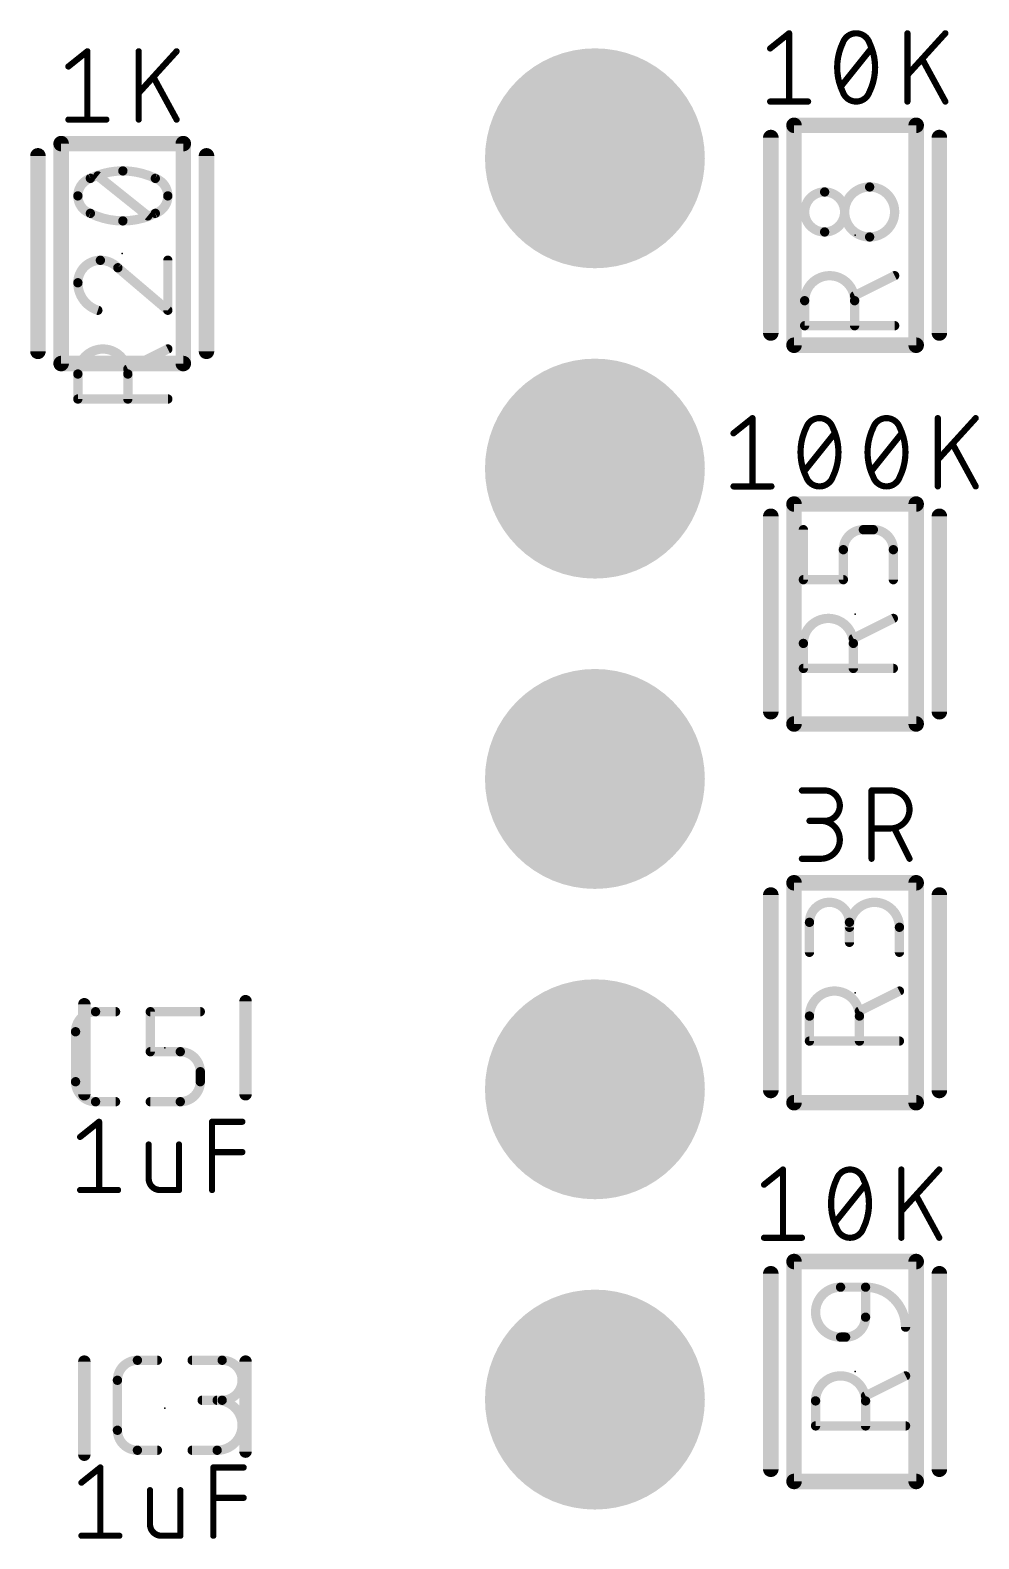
# Model space of a CAD drawing. Extents: x -0.1 to 70.1, y -0.1 to 54.
# Drawn here: x 37 to 44.76, y 11.08 to 23.43 of the extents above; entities that cross this region are included whole.
import ezdxf

# ---------------------------------------------------------------- set-up
doc = ezdxf.new("R2010")
doc.units = 0
for name, color, linetype in [('17', 110, 'CONTINUOUS'), ('21', 253, 'CONTINUOUS'), ('23', 53, 'CONTINUOUS'), ('25', 253, 'CONTINUOUS'), ('27', 253, 'CONTINUOUS'), ('51', 253, 'CONTINUOUS')]:
    doc.layers.add(name, color=color, linetype=linetype)

# ---------------------------------------------------------------- blocks, each defined once
blk = doc.blocks.new('ROUNDP')
at = {"const_width": 0.5}
blk.add_lwpolyline([(0, -0.25, 1), (0, 0.25, 1), (0, -0.25)], format="xyb", dxfattribs=at)

msp = doc.modelspace()

# ---------------------------------------------------------------- linework, layer by layer
at = {"layer": '21', "const_width": 0.0635}
for points in [[(43.0918, 22.55, 1), (43.0282, 22.55)], [(44.4718, 22.55, 1), (44.4083, 22.55)], [(37.0918, 22.4, 1), (37.0282, 22.4)], [(38.4718, 22.4, 1), (38.4083, 22.4)], [(43.0282, 20.95, 1), (43.0918, 20.95)], [(44.4083, 20.95, 1), (44.4718, 20.95)], [(37.0282, 20.8, 1), (37.0918, 20.8)], [(38.4083, 20.8, 1), (38.4718, 20.8)], [(43.0918, 19.45, 1), (43.0282, 19.45)], [(44.4718, 19.45, 1), (44.4083, 19.45)], [(43.0282, 17.85, 1), (43.0918, 17.85)], [(44.4083, 17.85, 1), (44.4718, 17.85)], [(43.0918, 16.35, 1), (43.0282, 16.35)], [(44.4718, 16.35, 1), (44.4083, 16.35)], [(43.0282, 14.75, 1), (43.0918, 14.75)], [(44.4083, 14.75, 1), (44.4718, 14.75)], [(43.0918, 13.25, 1), (43.0282, 13.25)], [(44.4718, 13.25, 1), (44.4083, 13.25)], [(43.0282, 11.65, 1), (43.0918, 11.65)], [(44.4083, 11.65, 1), (44.4718, 11.65)]]:
    msp.add_lwpolyline(points, format="xyb", dxfattribs=at)
at = {"layer": '21', "const_width": 0.127}
for points in [[(43.06, 22.55), (43.06, 20.95)], [(44.44, 22.55), (44.44, 20.95)], [(37.06, 20.8), (37.06, 22.4)], [(38.44, 20.8), (38.44, 22.4)], [(43.06, 19.45), (43.06, 17.85)], [(44.44, 19.45), (44.44, 17.85)], [(43.06, 14.75), (43.06, 16.35)], [(44.44, 14.75), (44.44, 16.35)], [(43.06, 13.25), (43.06, 11.65)], [(44.44, 13.25), (44.44, 11.65)]]:
    msp.add_lwpolyline(points, dxfattribs=at)
at = {"layer": '23'}
for p in [(43.75, 21.75), (37.75, 21.6), (43.75, 18.65), (43.75, 15.55), (38.1, 15.1), (43.75, 12.45), (38.1, 12.15)]:
    msp.add_point(p, dxfattribs=at)
at = {"layer": '25'}
for points, const_width in [([(37.4893, 22.2155, 0.3205), (37.387, 22.0723)], 0.0762), ([(37.7553, 22.2769, 0.1139), (37.4893, 22.2155)], 0.0762), ([(37.4809, 22.2326, 1), (37.4976, 22.1984)], 0.0381), ([(37.4954, 22.1975, 1), (37.4831, 22.2335)], 0.0381), ([(37.5625, 22.2508, 1), (37.5387, 22.2211)], 0.0381), ([(38.0213, 22.2155, 0.1139), (37.7553, 22.2769)], 0.0762), ([(37.7553, 22.2959, 1), (37.7553, 22.2578)], 0.0381), ([(37.7553, 22.2578, 1), (37.7553, 22.2959)], 0.0381), ([(38.1236, 22.0723, 0.3205), (38.0213, 22.2155)], 0.0762), ([(38.0274, 22.2335, 1), (38.0151, 22.1975)], 0.0381), ([(38.0129, 22.1984, 1), (38.0296, 22.2326)], 0.0381), ([(37.406, 22.0723, 1), (37.3679, 22.0723)], 0.0381), ([(37.387, 22.0723, 0.3205), (37.4893, 21.929)], 0.0762), ([(38.0213, 21.929, 0.3204), (38.1236, 22.0723)], 0.0762), ([(38.1426, 22.0723, 1), (38.1045, 22.0723)], 0.0381), ([(43.5006, 22.1044, 1), (43.5006, 21.777)], 0.0762), ([(43.5006, 21.777, 1), (43.5006, 22.1044)], 0.0762), ([(43.5006, 22.1235, 1), (43.5006, 22.0854)], 0.0381), ([(43.5006, 22.0854, 1), (43.5006, 22.1235)], 0.0381), ([(43.8689, 22.1453, 1), (43.8689, 21.7361)], 0.0762), ([(43.8689, 22.1644, 1), (43.8689, 22.1263)], 0.0381), ([(43.8689, 21.7361, 1), (43.8689, 22.1453)], 0.0762), ([(43.8689, 22.1263, 1), (43.8689, 22.1644)], 0.0381), ([(37.3679, 22.0723, 1), (37.406, 22.0723)], 0.0381), ([(38.1045, 22.0723, 1), (38.1426, 22.0723)], 0.0381), ([(37.4893, 21.929, 0.1139), (37.7553, 21.8676)], 0.0762), ([(37.4976, 21.9461, 1), (37.4809, 21.9119)], 0.0381), ([(37.4831, 21.911, 1), (37.4954, 21.947)], 0.0381), ([(37.7553, 21.8676, 0.1139), (38.0213, 21.929)], 0.0762), ([(37.7553, 21.8867, 1), (37.7553, 21.8486)], 0.0381), ([(37.7553, 21.8486, 1), (37.7553, 21.8867)], 0.0381), ([(37.948, 21.8937, 1), (37.9718, 21.9234)], 0.0381), ([(38.0151, 21.947, 1), (38.0274, 21.911)], 0.0381), ([(38.0296, 21.9119, 1), (38.0129, 21.9461)], 0.0381), ([(43.5006, 21.7961, 1), (43.5006, 21.758)], 0.0381), ([(43.5006, 21.758, 1), (43.5006, 21.7961)], 0.0381), ([(43.8689, 21.7552, 1), (43.8689, 21.7171)], 0.0381), ([(43.8689, 21.7171, 1), (43.8689, 21.7552)], 0.0381), ([(37.5711, 21.5453, 0.4142), (37.387, 21.3612)], 0.0762), ([(37.7143, 21.484, 0.2053), (37.5711, 21.5453)], 0.0762), ([(37.5711, 21.5644, 1), (37.5711, 21.5263)], 0.0381), ([(37.5711, 21.5263, 1), (37.5711, 21.5644)], 0.0381), ([(37.7267, 21.4985, 1), (37.702, 21.4694)], 0.0381), ([(37.7005, 21.4708, 1), (37.7281, 21.4971)], 0.0381), ([(38.1426, 21.5453, 1), (38.1045, 21.5453)], 0.0381), ([(37.406, 21.3612, 1), (37.3679, 21.3612)], 0.0381), ([(37.3679, 21.3612, 1), (37.406, 21.3612)], 0.0381), ([(37.387, 21.3612, 0.3252), (37.5506, 21.1361)], 0.0762), ([(43.7462, 21.2143, 1), (43.337, 21.2143)], 0.0762), ([(44.0821, 21.4019, 1), (44.065, 21.436)], 0.0381), ([(43.356, 21.2143, 1), (43.3179, 21.2143)], 0.0381), ([(43.7377, 21.2723, 1), (43.7547, 21.2382)], 0.0381), ([(43.7652, 21.2143, 1), (43.7271, 21.2143)], 0.0381), ([(37.5448, 21.118, 1), (37.5565, 21.1542)], 0.0381), ([(38.1045, 21.1361, 1), (38.1426, 21.1361)], 0.0381), ([(38.1112, 21.1216, 1), (38.1359, 21.1506)], 0.0381), ([(43.3179, 21.2143, 1), (43.356, 21.2143)], 0.0381), ([(43.7271, 21.2143, 1), (43.7652, 21.2143)], 0.0381), ([(43.337, 21.0288, 1), (43.337, 20.9907)], 0.0381), ([(43.3179, 21.0097, 1), (43.356, 21.0097)], 0.0381), ([(43.7271, 21.0097, 1), (43.7652, 21.0097)], 0.0381), ([(44.0736, 20.9907, 1), (44.0736, 21.0288)], 0.0381), ([(37.7962, 20.6143, 1), (37.387, 20.6143)], 0.0762), ([(38.1321, 20.8019, 1), (38.115, 20.836)], 0.0381), ([(37.406, 20.6143, 1), (37.3679, 20.6143)], 0.0381), ([(37.3679, 20.6143, 1), (37.406, 20.6143)], 0.0381), ([(37.8152, 20.6143, 1), (37.7771, 20.6143)], 0.0381), ([(37.7771, 20.6143, 1), (37.8152, 20.6143)], 0.0381), ([(37.7877, 20.6723, 1), (37.8047, 20.6382)], 0.0381), ([(37.3679, 20.4097, 1), (37.406, 20.4097)], 0.0381), ([(37.387, 20.4288, 1), (37.387, 20.3907)], 0.0381), ([(37.7771, 20.4097, 1), (37.8152, 20.4097)], 0.0381), ([(38.1236, 20.3907, 1), (38.1236, 20.4288)], 0.0381), ([(43.3455, 19.3403, 1), (43.3074, 19.3403)], 0.0381), ([(43.8175, 19.3403, 0.4142), (43.6538, 19.1766)], 0.0762), ([(43.8175, 19.3593, 1), (43.8175, 19.3212)], 0.0381), ([(43.8175, 19.3212, 1), (43.8175, 19.3593)], 0.0381), ([(44.063, 19.1766, 0.4142), (43.8994, 19.3403)], 0.0762), ([(43.8994, 19.3593, 1), (43.8994, 19.3212)], 0.0381), ([(43.8994, 19.3212, 1), (43.8994, 19.3593)], 0.0381), ([(43.6729, 19.1766, 1), (43.6348, 19.1766)], 0.0381), ([(43.6348, 19.1766, 1), (43.6729, 19.1766)], 0.0381), ([(44.0821, 19.1766, 1), (44.044, 19.1766)], 0.0381), ([(44.044, 19.1766, 1), (44.0821, 19.1766)], 0.0381), ([(43.3264, 18.9501, 1), (43.3264, 18.912)], 0.0381), ([(43.3074, 18.9311, 1), (43.3455, 18.9311)], 0.0381), ([(43.6348, 18.9311, 1), (43.6729, 18.9311)], 0.0381), ([(43.6538, 18.912, 1), (43.6538, 18.9501)], 0.0381), ([(44.044, 18.9311, 1), (44.0821, 18.9311)], 0.0381), ([(43.7357, 18.4093, 1), (43.3264, 18.4093)], 0.0762), ([(44.0716, 18.5968, 1), (44.0545, 18.6309)], 0.0381), ([(43.3455, 18.4093, 1), (43.3074, 18.4093)], 0.0381), ([(43.3074, 18.4093, 1), (43.3455, 18.4093)], 0.0381), ([(43.7271, 18.4672, 1), (43.7442, 18.4331)], 0.0381), ([(43.7547, 18.4093, 1), (43.7166, 18.4093)], 0.0381), ([(43.7166, 18.4093, 1), (43.7547, 18.4093)], 0.0381), ([(43.3264, 18.2237, 1), (43.3264, 18.1856)], 0.0381), ([(43.3074, 18.2047, 1), (43.3455, 18.2047)], 0.0381), ([(43.7166, 18.2047, 1), (43.7547, 18.2047)], 0.0381), ([(44.063, 18.1856, 1), (44.063, 18.2237)], 0.0381), ([(43.7038, 16.1266, 1), (43.3764, 16.1266)], 0.0762), ([(44.113, 16.0857, 1), (43.7038, 16.0857)], 0.0762), ([(43.3955, 16.1266, 1), (43.3574, 16.1266)], 0.0381), ([(43.3574, 16.1266, 1), (43.3955, 16.1266)], 0.0381), ([(43.7229, 16.1266, 1), (43.6848, 16.1266)], 0.0381), ([(43.6848, 16.1266, 1), (43.7229, 16.1266)], 0.0381), ([(43.6848, 16.0857, 1), (43.7229, 16.0857)], 0.0381), ([(44.1321, 16.0857, 1), (44.094, 16.0857)], 0.0381), ([(44.094, 16.0857, 1), (44.1321, 16.0857)], 0.0381), ([(43.6848, 15.9629, 1), (43.7229, 15.9629)], 0.0381), ([(43.3574, 15.8811, 1), (43.3955, 15.8811)], 0.0381), ([(44.094, 15.8811, 1), (44.1321, 15.8811)], 0.0381), ([(43.7857, 15.3593, 1), (43.3764, 15.3593)], 0.0762), ([(44.1216, 15.5468, 1), (44.1045, 15.5809)], 0.0381), ([(43.7771, 15.4172, 1), (43.7942, 15.3831)], 0.0381), ([(37.5318, 15.3947, 0.4142), (37.3681, 15.231)], 0.0762), ([(37.5318, 15.4138, 1), (37.5318, 15.3757)], 0.0381), ([(37.5318, 15.3757, 1), (37.5318, 15.4137)], 0.0381), ([(37.6955, 15.3757, 1), (37.6955, 15.4138)], 0.0381), ([(37.98, 15.4138, 1), (37.98, 15.3757)], 0.0381), ([(37.9991, 15.3947, 1), (37.961, 15.3947)], 0.0381), ([(38.3892, 15.3757, 1), (38.3892, 15.4138)], 0.0381), ([(43.3955, 15.3593, 1), (43.3574, 15.3593)], 0.0381), ([(43.3574, 15.3593, 1), (43.3955, 15.3593)], 0.0381), ([(43.8047, 15.3593, 1), (43.7666, 15.3593)], 0.0381), ([(43.7666, 15.3593, 1), (43.8047, 15.3593)], 0.0381), ([(37.3871, 15.231, 1), (37.349, 15.231)], 0.0381), ([(37.349, 15.231, 1), (37.3871, 15.231)], 0.0381), ([(43.3764, 15.1737, 1), (43.3764, 15.1356)], 0.0381), ([(44.113, 15.1356, 1), (44.113, 15.1737)], 0.0381), ([(37.98, 15.0864, 1), (37.98, 15.0483)], 0.0381), ([(37.961, 15.0673, 1), (37.9991, 15.0673)], 0.0381), ([(38.3892, 14.9036, 0.4142), (38.2255, 15.0673)], 0.0762), ([(38.2255, 15.0864, 1), (38.2255, 15.0483)], 0.0381), ([(38.2255, 15.0483, 1), (38.2255, 15.0864)], 0.0381), ([(43.3574, 15.1547, 1), (43.3955, 15.1547)], 0.0381), ([(43.7666, 15.1547, 1), (43.8047, 15.1547)], 0.0381), ([(38.4083, 14.9036, 1), (38.3702, 14.9036)], 0.0381), ([(37.3871, 14.8218, 1), (37.349, 14.8218)], 0.0381), ([(37.349, 14.8218, 1), (37.3871, 14.8218)], 0.0381), ([(37.3681, 14.8218, 0.4142), (37.5318, 14.6581)], 0.0762), ([(38.2255, 14.6581, 0.4142), (38.3892, 14.8218)], 0.0762), ([(38.3702, 14.9036, 1), (38.4083, 14.9036)], 0.0381), ([(38.4083, 14.8218, 1), (38.3702, 14.8218)], 0.0381), ([(38.3702, 14.8218, 1), (38.4083, 14.8218)], 0.0381), ([(37.5318, 14.6772, 1), (37.5318, 14.6391)], 0.0381), ([(37.5318, 14.6391, 1), (37.5318, 14.6772)], 0.0381), ([(37.6955, 14.6391, 1), (37.6955, 14.6772)], 0.0381), ([(37.98, 14.6772, 1), (37.98, 14.6391)], 0.0381), ([(38.2255, 14.6772, 1), (38.2255, 14.6391)], 0.0381), ([(38.2255, 14.6391, 1), (38.2255, 14.6772)], 0.0381), ([(37.5733, 14.4942, 1), (37.5479, 14.4942)], 0.0254), ([(37.5686, 14.4843, 1), (37.5527, 14.5041)], 0.0254), ([(38.4982, 14.4942, 1), (38.4728, 14.4942)], 0.0254), ([(38.4855, 14.5069, 1), (38.4855, 14.4815)], 0.0254), ([(38.7338, 14.4815, 1), (38.7338, 14.5069)], 0.0254), ([(37.3975, 14.3799, 1), (37.4133, 14.3601)], 0.0254), ([(37.9795, 14.3079, 1), (37.9541, 14.3079)], 0.0254), ([(38.2278, 14.3079, 1), (38.2024, 14.3079)], 0.0254), ([(38.4855, 14.2585, 1), (38.4855, 14.2331)], 0.0254), ([(38.7338, 14.2331, 1), (38.7338, 14.2585)], 0.0254), ([(37.4054, 13.9481, 1), (37.4054, 13.9227)], 0.0254), ([(37.7158, 13.9227, 1), (37.7158, 13.9481)], 0.0254), ([(37.9668, 14.0285, 0.4142), (38.0599, 13.9354)], 0.0508), ([(37.9795, 14.0285, 1), (37.9541, 14.0285)], 0.0254), ([(37.9541, 14.0285, 1), (37.9795, 14.0285)], 0.0254), ([(38.0599, 13.9481, 1), (38.0599, 13.9227)], 0.0254), ([(38.0599, 13.9227, 1), (38.0599, 13.9481)], 0.0254), ([(38.2151, 13.9227, 1), (38.2151, 13.9481)], 0.0254), ([(37.5479, 13.9354, 1), (37.5733, 13.9354)], 0.0254), ([(38.2024, 13.9354, 1), (38.2278, 13.9354)], 0.0254), ([(38.4728, 13.9354, 1), (38.4982, 13.9354)], 0.0254), ([(43.6311, 13.1403, 1), (43.6311, 12.7311)], 0.0762), ([(43.6311, 13.1593, 1), (43.6311, 13.1212)], 0.0381), ([(43.6311, 13.1212, 1), (43.6311, 13.1593)], 0.0381), ([(43.8547, 13.1403, 1), (43.8166, 13.1403)], 0.0381), ([(44.163, 12.8129, 0.4142), (43.8357, 13.1403)], 0.0762), ([(43.8357, 13.1593, 1), (43.8357, 13.1212)], 0.0381), ([(43.8357, 13.1212, 1), (43.8357, 13.1593)], 0.0381), ([(43.672, 12.7311, 0.4142), (43.8357, 12.8947)], 0.0762), ([(43.8547, 12.8947, 1), (43.8166, 12.8947)], 0.0381), ([(43.8166, 12.8947, 1), (43.8547, 12.8947)], 0.0381), ([(43.6311, 12.7501, 1), (43.6311, 12.712)], 0.0381), ([(43.6311, 12.712, 1), (43.6311, 12.7501)], 0.0381), ([(43.672, 12.7501, 1), (43.672, 12.712)], 0.0381), ([(43.672, 12.712, 1), (43.672, 12.7501)], 0.0381), ([(44.144, 12.8129, 1), (44.1821, 12.8129)], 0.0381), ([(37.8745, 12.5419, 0.4142), (37.7108, 12.3782)], 0.0762), ([(37.8745, 12.561, 1), (37.8745, 12.5229)], 0.0381), ([(37.8745, 12.5229, 1), (37.8745, 12.5609)], 0.0381), ([(38.0381, 12.5229, 1), (38.0381, 12.561)], 0.0381), ([(38.3227, 12.561, 1), (38.3227, 12.5229)], 0.0381), ([(38.5682, 12.2145, 1), (38.5682, 12.5419)], 0.0762), ([(38.5682, 12.561, 1), (38.5682, 12.5229)], 0.0381), ([(38.5682, 12.5229, 1), (38.5682, 12.561)], 0.0381), ([(37.7298, 12.3782, 1), (37.6917, 12.3782)], 0.0381), ([(37.6917, 12.3782, 1), (37.7298, 12.3782)], 0.0381), ([(43.8357, 12.2093, 1), (43.4264, 12.2093)], 0.0762), ([(44.1716, 12.3968, 1), (44.1545, 12.4309)], 0.0381), ([(38.4045, 12.2336, 1), (38.4045, 12.1955)], 0.0381), ([(38.5273, 11.8053, 1), (38.5273, 12.2145)], 0.0762), ([(38.5273, 12.2336, 1), (38.5273, 12.1955)], 0.0381), ([(38.5682, 12.2336, 1), (38.5682, 12.1955)], 0.0381), ([(38.5682, 12.1955, 1), (38.5682, 12.2336)], 0.0381), ([(43.4455, 12.2093, 1), (43.4074, 12.2093)], 0.0381), ([(43.4074, 12.2093, 1), (43.4455, 12.2093)], 0.0381), ([(43.8271, 12.2672, 1), (43.8442, 12.2331)], 0.0381), ([(43.8547, 12.2093, 1), (43.8166, 12.2093)], 0.0381), ([(43.8166, 12.2093, 1), (43.8547, 12.2093)], 0.0381), ([(37.7298, 11.969, 1), (37.6917, 11.969)], 0.0381), ([(37.6917, 11.969, 1), (37.7298, 11.969)], 0.0381), ([(37.7108, 11.969, 0.4142), (37.8745, 11.8053)], 0.0762), ([(43.4264, 12.0237, 1), (43.4264, 11.9856)], 0.0381), ([(43.4074, 12.0047, 1), (43.4455, 12.0047)], 0.0381), ([(43.8166, 12.0047, 1), (43.8547, 12.0047)], 0.0381), ([(44.163, 11.9856, 1), (44.163, 12.0237)], 0.0381), ([(37.8745, 11.8244, 1), (37.8745, 11.7863)], 0.0381), ([(37.8745, 11.7863, 1), (37.8745, 11.8244)], 0.0381), ([(38.0381, 11.7863, 1), (38.0381, 11.8244)], 0.0381), ([(38.3227, 11.8244, 1), (38.3227, 11.7863)], 0.0381), ([(38.5273, 11.8244, 1), (38.5273, 11.7863)], 0.0381), ([(38.5273, 11.7863, 1), (38.5273, 11.8244)], 0.0381), ([(37.5841, 11.6646, 1), (37.5587, 11.6646)], 0.0254), ([(37.5793, 11.6547, 1), (37.5634, 11.6745)], 0.0254), ([(38.5089, 11.6646, 1), (38.4835, 11.6646)], 0.0254), ([(38.4962, 11.6773, 1), (38.4962, 11.6519)], 0.0254), ([(38.7446, 11.6519, 1), (38.7446, 11.6773)], 0.0254), ([(37.4082, 11.5503, 1), (37.4241, 11.5305)], 0.0254), ([(37.9903, 11.4783, 1), (37.9648, 11.4783)], 0.0254), ([(38.2386, 11.4783, 1), (38.2132, 11.4783)], 0.0254), ([(38.4962, 11.4289, 1), (38.4962, 11.4035)], 0.0254), ([(38.7446, 11.4035, 1), (38.7446, 11.4289)], 0.0254), ([(37.4162, 11.1185, 1), (37.4162, 11.0931)], 0.0254), ([(37.5587, 11.1058, 1), (37.5841, 11.1058)], 0.0254), ([(37.7266, 11.0931, 1), (37.7266, 11.1185)], 0.0254), ([(37.9903, 11.1989, 1), (37.9648, 11.1989)], 0.0254), ([(37.9648, 11.1989, 1), (37.9903, 11.1989)], 0.0254), ([(37.9776, 11.1989, 0.4142), (38.0707, 11.1058)], 0.0508), ([(38.0707, 11.1185, 1), (38.0707, 11.0931)], 0.0254), ([(38.0707, 11.0931, 1), (38.0707, 11.1185)], 0.0254), ([(38.2132, 11.1058, 1), (38.2386, 11.1058)], 0.0254), ([(38.2259, 11.0931, 1), (38.2259, 11.1185)], 0.0254), ([(38.4835, 11.1058, 1), (38.5089, 11.1058)], 0.0254)]:
    msp.add_lwpolyline(points, format="xyb", dxfattribs=dict(at, const_width=const_width))
for points, const_width in [([(37.9599, 21.9086), (37.5506, 22.2359)], 0.0762), ([(37.7143, 21.484), (38.1236, 21.1361)], 0.0762), ([(38.1236, 21.1361), (38.1236, 21.5453)], 0.0762), ([(44.0736, 21.4189), (43.7462, 21.2553)], 0.0762), ([(43.337, 21.0097), (43.337, 21.2143)], 0.0762), ([(43.7462, 21.2143), (43.7462, 21.0097)], 0.0762), ([(44.0736, 21.0097), (43.337, 21.0097)], 0.0762), ([(38.1236, 20.8189), (37.7962, 20.6553)], 0.0762), ([(37.387, 20.4097), (37.387, 20.6143)], 0.0762), ([(37.7962, 20.6143), (37.7962, 20.4097)], 0.0762), ([(38.1236, 20.4097), (37.387, 20.4097)], 0.0762), ([(43.3264, 18.9311), (43.3264, 19.3403)], 0.0762), ([(43.8994, 19.3403), (43.8175, 19.3403)], 0.0762), ([(43.6538, 19.1766), (43.6538, 18.9311)], 0.0762), ([(44.063, 18.9311), (44.063, 19.1766)], 0.0762), ([(43.6538, 18.9311), (43.3264, 18.9311)], 0.0762), ([(44.063, 18.6139), (43.7357, 18.4502)], 0.0762), ([(43.3264, 18.2047), (43.3264, 18.4093)], 0.0762), ([(43.7357, 18.4093), (43.7357, 18.2047)], 0.0762), ([(44.063, 18.2047), (43.3264, 18.2047)], 0.0762), ([(43.3764, 15.8811), (43.3764, 16.1266)], 0.0762), ([(43.7038, 16.1266), (43.7038, 15.9629)], 0.0762), ([(44.113, 15.8811), (44.113, 16.0857)], 0.0762), ([(44.113, 15.5639), (43.7857, 15.4002)], 0.0762), ([(37.5318, 15.3947), (37.6955, 15.3947)], 0.0762), ([(37.98, 15.0673), (37.98, 15.3947)], 0.0762), ([(37.98, 15.3947), (38.3892, 15.3947)], 0.0762), ([(43.3764, 15.1547), (43.3764, 15.3593)], 0.0762), ([(43.7857, 15.3593), (43.7857, 15.1547)], 0.0762), ([(37.3681, 14.8218), (37.3681, 15.231)], 0.0762), ([(44.113, 15.1547), (43.3764, 15.1547)], 0.0762), ([(38.2255, 15.0673), (37.98, 15.0673)], 0.0762), ([(38.3892, 14.8218), (38.3892, 14.9036)], 0.0762), ([(37.6955, 14.6581), (37.5318, 14.6581)], 0.0762), ([(37.98, 14.6581), (38.2255, 14.6581)], 0.0762), ([(37.4054, 14.37), (37.5606, 14.4942)], 0.0508), ([(37.5606, 14.4942), (37.5606, 13.9354)], 0.0508), ([(38.4855, 13.9354), (38.4855, 14.4942)], 0.0508), ([(38.4855, 14.4942), (38.7338, 14.4942)], 0.0508), ([(37.9668, 14.3079), (37.9668, 14.0285)], 0.0508), ([(38.2151, 13.9354), (38.2151, 14.3079)], 0.0508), ([(38.4855, 14.2458), (38.7338, 14.2458)], 0.0508), ([(37.4054, 13.9354), (37.7158, 13.9354)], 0.0508), ([(38.0599, 13.9354), (38.2151, 13.9354)], 0.0508), ([(43.6311, 13.1403), (43.8357, 13.1403)], 0.0762), ([(43.8357, 13.1403), (43.8357, 12.8947)], 0.0762), ([(43.672, 12.7311), (43.6311, 12.7311)], 0.0762), ([(37.8745, 12.5419), (38.0381, 12.5419)], 0.0762), ([(38.3227, 12.5419), (38.5682, 12.5419)], 0.0762), ([(37.7108, 11.969), (37.7108, 12.3782)], 0.0762), ([(44.163, 12.4139), (43.8357, 12.2502)], 0.0762), ([(38.5682, 12.2145), (38.4045, 12.2145)], 0.0762), ([(43.4264, 12.0047), (43.4264, 12.2093)], 0.0762), ([(43.8357, 12.2093), (43.8357, 12.0047)], 0.0762), ([(44.163, 12.0047), (43.4264, 12.0047)], 0.0762), ([(38.0381, 11.8053), (37.8745, 11.8053)], 0.0762), ([(38.3227, 11.8053), (38.5273, 11.8053)], 0.0762), ([(37.4162, 11.5404), (37.5714, 11.6646)], 0.0508), ([(37.5714, 11.6646), (37.5714, 11.1058)], 0.0508), ([(38.4962, 11.1058), (38.4962, 11.6646)], 0.0508), ([(38.4962, 11.6646), (38.7446, 11.6646)], 0.0508), ([(37.9776, 11.4783), (37.9776, 11.1989)], 0.0508), ([(38.2259, 11.1058), (38.2259, 11.4783)], 0.0508), ([(38.4962, 11.4162), (38.7446, 11.4162)], 0.0508), ([(37.4162, 11.1058), (37.7266, 11.1058)], 0.0508), ([(38.0707, 11.1058), (38.2259, 11.1058)], 0.0508)]:
    msp.add_lwpolyline(points, dxfattribs=dict(at, const_width=const_width))
at = {"layer": '27', "const_width": 0.0508}
for points in [[(43.0546, 23.2791), (43.2098, 23.4033)], [(43.2098, 23.4033), (43.2098, 22.8445)], [(44.1785, 22.8445), (44.1785, 23.4033)], [(44.4889, 23.4033), (44.1785, 23.0618)], [(37.3097, 23.1314), (37.4649, 23.2555)], [(37.4649, 23.2555), (37.4649, 22.6967)], [(37.8849, 22.6967), (37.8849, 23.2555)], [(38.1954, 23.2555), (37.8849, 22.914)], [(43.6343, 22.9686), (43.8827, 23.2791)], [(44.4889, 22.8445), (44.3027, 23.186)], [(38.1954, 22.6967), (38.0091, 23.0382)], [(43.0546, 22.8445), (43.3651, 22.8445)], [(37.3097, 22.6967), (37.6202, 22.6967)], [(42.7546, 20.1291), (42.9098, 20.2533)], [(42.9098, 20.2533), (42.9098, 19.6945)], [(44.4271, 19.6945), (44.4271, 20.2533)], [(44.7376, 20.2533), (44.4271, 19.9118)], [(43.3343, 19.8186), (43.5827, 20.1291)], [(43.8829, 19.8186), (44.1313, 20.1291)], [(44.7376, 19.6945), (44.5513, 20.036)], [(42.7546, 19.6945), (43.0651, 19.6945)], [(43.3144, 17.2055), (43.5007, 17.2055)], [(43.8849, 16.6467), (43.8849, 17.2055)], [(43.8849, 17.2055), (44.0402, 17.2055)], [(43.5007, 16.9572), (43.3765, 16.9572)], [(44.0402, 16.8951), (43.8849, 16.8951)], [(44.1954, 16.6467), (44.0712, 16.8951)], [(43.3144, 16.6467), (43.4696, 16.6467)], [(43.0046, 13.9791), (43.1598, 14.1033)], [(43.1598, 14.1033), (43.1598, 13.5445)], [(44.1285, 13.5445), (44.1285, 14.1033)], [(44.4389, 14.1033), (44.1285, 13.7618)], [(43.5843, 13.6686), (43.8327, 13.9791)], [(44.4389, 13.5445), (44.2527, 13.886)], [(43.0046, 13.5445), (43.3151, 13.5445)]]:
    msp.add_lwpolyline(points, dxfattribs=at)
at = {"layer": '27'}
for points, const_width in [([(43.2225, 23.4033, 1), (43.1971, 23.4033)], 0.0254), ([(43.2178, 23.3934, 1), (43.2019, 23.4132)], 0.0254), ([(43.6498, 23.3257, 0.1139), (43.6033, 23.1239)], 0.0508), ([(43.7585, 23.4033, 0.3205), (43.6498, 23.3257)], 0.0508), ([(43.6378, 23.3298, 1), (43.6618, 23.3215)], 0.0254), ([(43.6612, 23.3201, 1), (43.6384, 23.3312)], 0.0254), ([(43.8671, 23.3257, 0.3205), (43.7585, 23.4033)], 0.0508), ([(43.7585, 23.416, 1), (43.7585, 23.3906)], 0.0254), ([(43.7585, 23.3906, 1), (43.7585, 23.416)], 0.0254), ([(43.9137, 23.1239, 0.1139), (43.8671, 23.3257)], 0.0508), ([(43.8785, 23.3312, 1), (43.8557, 23.3201)], 0.0254), ([(43.8551, 23.3215, 1), (43.8791, 23.3298)], 0.0254), ([(44.1912, 23.4033, 1), (44.1658, 23.4033)], 0.0254), ([(44.4983, 23.3947, 1), (44.4795, 23.4118)], 0.0254), ([(37.4776, 23.2555, 1), (37.4522, 23.2555)], 0.0254), ([(37.4729, 23.2456, 1), (37.457, 23.2654)], 0.0254), ([(37.8976, 23.2555, 1), (37.8722, 23.2555)], 0.0254), ([(38.2048, 23.247, 1), (38.186, 23.2641)], 0.0254), ([(43.0467, 23.289, 1), (43.0626, 23.2692)], 0.0254), ([(43.8926, 23.2712, 1), (43.8727, 23.287)], 0.0254), ([(37.3018, 23.1413, 1), (37.3176, 23.1214)], 0.0254), ([(43.6033, 23.1239, 0.1139), (43.6498, 22.9221)], 0.0508), ([(43.616, 23.1239, 1), (43.5906, 23.1239)], 0.0254), ([(43.5906, 23.1239, 1), (43.616, 23.1239)], 0.0254), ([(43.8671, 22.9221, 0.1139), (43.9137, 23.1239)], 0.0508), ([(43.9264, 23.1239, 1), (43.901, 23.1239)], 0.0254), ([(43.901, 23.1239, 1), (43.9264, 23.1239)], 0.0254), ([(44.3138, 23.192, 1), (44.2915, 23.1799)], 0.0254), ([(38.0203, 23.0443, 1), (37.998, 23.0321)], 0.0254), ([(43.6244, 22.9766, 1), (43.6442, 22.9607)], 0.0254), ([(44.1691, 23.0703, 1), (44.1879, 23.0532)], 0.0254), ([(37.8755, 22.9226, 1), (37.8943, 22.9055)], 0.0254), ([(43.0546, 22.8572, 1), (43.0546, 22.8318)], 0.0254), ([(43.1971, 22.8445, 1), (43.2225, 22.8445)], 0.0254), ([(43.3651, 22.8318, 1), (43.3651, 22.8572)], 0.0254), ([(43.6498, 22.9221, 0.3205), (43.7585, 22.8445)], 0.0508), ([(43.6618, 22.9262, 1), (43.6378, 22.918)], 0.0254), ([(43.6384, 22.9165, 1), (43.6612, 22.9276)], 0.0254), ([(43.7585, 22.8445, 0.3205), (43.8671, 22.9221)], 0.0508), ([(43.7585, 22.8572, 1), (43.7585, 22.8318)], 0.0254), ([(43.7585, 22.8318, 1), (43.7585, 22.8572)], 0.0254), ([(43.8557, 22.9276, 1), (43.8785, 22.9165)], 0.0254), ([(43.8791, 22.918, 1), (43.8551, 22.9262)], 0.0254), ([(44.1658, 22.8445, 1), (44.1912, 22.8445)], 0.0254), ([(44.4778, 22.8384, 1), (44.5001, 22.8506)], 0.0254), ([(37.3097, 22.7094, 1), (37.3097, 22.684)], 0.0254), ([(37.6202, 22.684, 1), (37.6202, 22.7094)], 0.0254), ([(37.4522, 22.6967, 1), (37.4776, 22.6967)], 0.0254), ([(37.8722, 22.6967, 1), (37.8976, 22.6967)], 0.0254), ([(38.1842, 22.6906, 1), (38.2065, 22.7028)], 0.0254), ([(42.9225, 20.2533, 1), (42.8971, 20.2533)], 0.0254), ([(42.9178, 20.2434, 1), (42.9019, 20.2632)], 0.0254), ([(43.4585, 20.2533, 0.3205), (43.3498, 20.1757)], 0.0508), ([(43.5671, 20.1757, 0.3205), (43.4585, 20.2533)], 0.0508), ([(43.4585, 20.266, 1), (43.4585, 20.2406)], 0.0254), ([(43.4585, 20.2406, 1), (43.4585, 20.266)], 0.0254), ([(44.0071, 20.2533, 0.3205), (43.8985, 20.1757)], 0.0508), ([(44.1158, 20.1757, 0.3205), (44.0071, 20.2533)], 0.0508), ([(44.0071, 20.266, 1), (44.0071, 20.2406)], 0.0254), ([(44.0071, 20.2406, 1), (44.0071, 20.266)], 0.0254), ([(44.4398, 20.2533, 1), (44.4144, 20.2533)], 0.0254), ([(44.747, 20.2447, 1), (44.7282, 20.2618)], 0.0254), ([(42.7467, 20.139, 1), (42.7626, 20.1192)], 0.0254), ([(43.3498, 20.1757, 0.1139), (43.3033, 19.9739)], 0.0508), ([(43.3378, 20.1798, 1), (43.3618, 20.1715)], 0.0254), ([(43.3612, 20.1701, 1), (43.3384, 20.1812)], 0.0254), ([(43.6137, 19.9739, 0.1139), (43.5671, 20.1757)], 0.0508), ([(43.5785, 20.1812, 1), (43.5557, 20.1701)], 0.0254), ([(43.5551, 20.1715, 1), (43.5791, 20.1798)], 0.0254), ([(43.5926, 20.1212, 1), (43.5727, 20.137)], 0.0254), ([(43.8985, 20.1757, 0.1139), (43.8519, 19.9739)], 0.0508), ([(43.8864, 20.1798, 1), (43.9105, 20.1715)], 0.0254), ([(43.9099, 20.1701, 1), (43.887, 20.1812)], 0.0254), ([(44.1623, 19.9739, 0.1139), (44.1158, 20.1757)], 0.0508), ([(44.1272, 20.1812, 1), (44.1044, 20.1701)], 0.0254), ([(44.1038, 20.1715, 1), (44.1278, 20.1798)], 0.0254), ([(44.1412, 20.1212, 1), (44.1214, 20.137)], 0.0254), ([(44.5624, 20.042, 1), (44.5401, 20.0299)], 0.0254), ([(43.3033, 19.9739, 0.1139), (43.3498, 19.7721)], 0.0508), ([(43.316, 19.9739, 1), (43.2906, 19.9739)], 0.0254), ([(43.2906, 19.9739, 1), (43.316, 19.9739)], 0.0254), ([(43.5671, 19.7721, 0.1139), (43.6137, 19.9739)], 0.0508), ([(43.6264, 19.9739, 1), (43.601, 19.9739)], 0.0254), ([(43.601, 19.9739, 1), (43.6264, 19.9739)], 0.0254), ([(43.8519, 19.9739, 0.1139), (43.8985, 19.7721)], 0.0508), ([(43.8646, 19.9739, 1), (43.8392, 19.9739)], 0.0254), ([(43.8392, 19.9739, 1), (43.8646, 19.9739)], 0.0254), ([(44.1158, 19.7721, 0.1139), (44.1623, 19.9739)], 0.0508), ([(44.175, 19.9739, 1), (44.1496, 19.9739)], 0.0254), ([(44.1496, 19.9739, 1), (44.175, 19.9739)], 0.0254), ([(44.4177, 19.9203, 1), (44.4365, 19.9032)], 0.0254), ([(43.3244, 19.8266, 1), (43.3442, 19.8107)], 0.0254), ([(43.3498, 19.7721, 0.3205), (43.4585, 19.6945)], 0.0508), ([(43.3618, 19.7762, 1), (43.3378, 19.768)], 0.0254), ([(43.3384, 19.7665, 1), (43.3612, 19.7776)], 0.0254), ([(43.4585, 19.6945, 0.3205), (43.5671, 19.7721)], 0.0508), ([(43.5557, 19.7776, 1), (43.5785, 19.7665)], 0.0254), ([(43.5791, 19.768, 1), (43.5551, 19.7762)], 0.0254), ([(43.873, 19.8266, 1), (43.8929, 19.8107)], 0.0254), ([(43.9105, 19.7762, 1), (43.8864, 19.768)], 0.0254), ([(43.8985, 19.7721, 0.3205), (44.0071, 19.6945)], 0.0508), ([(43.887, 19.7665, 1), (43.9099, 19.7776)], 0.0254), ([(44.0071, 19.6945, 0.3205), (44.1158, 19.7721)], 0.0508), ([(44.1044, 19.7776, 1), (44.1272, 19.7665)], 0.0254), ([(44.1278, 19.768, 1), (44.1038, 19.7762)], 0.0254), ([(42.7546, 19.7072, 1), (42.7546, 19.6818)], 0.0254), ([(42.8971, 19.6945, 1), (42.9225, 19.6945)], 0.0254), ([(43.0651, 19.6818, 1), (43.0651, 19.7072)], 0.0254), ([(43.4585, 19.7072, 1), (43.4585, 19.6818)], 0.0254), ([(43.4585, 19.6818, 1), (43.4585, 19.7072)], 0.0254), ([(44.0071, 19.7072, 1), (44.0071, 19.6818)], 0.0254), ([(44.0071, 19.6818, 1), (44.0071, 19.7072)], 0.0254), ([(44.4144, 19.6945, 1), (44.4398, 19.6945)], 0.0254), ([(44.7264, 19.6884, 1), (44.7487, 19.7006)], 0.0254), ([(43.3144, 17.2182, 1), (43.3144, 17.1928)], 0.0254), ([(43.5007, 16.9572, 1), (43.5007, 17.2055)], 0.0508), ([(43.5007, 17.2182, 1), (43.5007, 17.1928)], 0.0254), ([(43.5007, 17.1928, 1), (43.5007, 17.2182)], 0.0254), ([(43.8976, 17.2055, 1), (43.8722, 17.2055)], 0.0254), ([(43.8849, 17.2182, 1), (43.8849, 17.1928)], 0.0254), ([(44.0402, 16.8951, 1), (44.0402, 17.2055)], 0.0508), ([(44.0402, 17.2182, 1), (44.0402, 17.1928)], 0.0254), ([(44.0402, 17.1928, 1), (44.0402, 17.2182)], 0.0254), ([(43.3765, 16.9699, 1), (43.3765, 16.9445)], 0.0254), ([(43.4696, 16.6467, 1), (43.4696, 16.9572)], 0.0508), ([(43.4696, 16.9699, 1), (43.4696, 16.9445)], 0.0254), ([(43.5007, 16.9699, 1), (43.5007, 16.9445)], 0.0254), ([(43.5007, 16.9445, 1), (43.5007, 16.9699)], 0.0254), ([(43.8849, 16.9078, 1), (43.8849, 16.8824)], 0.0254), ([(44.0402, 16.9078, 1), (44.0402, 16.8824)], 0.0254), ([(44.0402, 16.8824, 1), (44.0402, 16.9078)], 0.0254), ([(44.0826, 16.9008, 1), (44.0598, 16.8894)], 0.0254), ([(43.3144, 16.6594, 1), (43.3144, 16.634)], 0.0254), ([(43.4696, 16.6594, 1), (43.4696, 16.634)], 0.0254), ([(43.4696, 16.634, 1), (43.4696, 16.6594)], 0.0254), ([(43.8722, 16.6467, 1), (43.8976, 16.6467)], 0.0254), ([(44.184, 16.6411, 1), (44.2067, 16.6524)], 0.0254), ([(43.1725, 14.1033, 1), (43.1471, 14.1033)], 0.0254), ([(43.1678, 14.0934, 1), (43.1519, 14.1132)], 0.0254), ([(43.7085, 14.1033, 0.3205), (43.5998, 14.0257)], 0.0508), ([(43.8171, 14.0257, 0.3205), (43.7085, 14.1033)], 0.0508), ([(43.7085, 14.116, 1), (43.7085, 14.0906)], 0.0254), ([(43.7085, 14.0906, 1), (43.7085, 14.116)], 0.0254), ([(44.1412, 14.1033, 1), (44.1158, 14.1033)], 0.0254), ([(44.4483, 14.0947, 1), (44.4295, 14.1118)], 0.0254), ([(42.9967, 13.989, 1), (43.0126, 13.9692)], 0.0254), ([(43.5998, 14.0257, 0.1139), (43.5533, 13.8239)], 0.0508), ([(43.5878, 14.0298, 1), (43.6118, 14.0215)], 0.0254), ([(43.6112, 14.0201, 1), (43.5884, 14.0312)], 0.0254), ([(43.8637, 13.8239, 0.1139), (43.8171, 14.0257)], 0.0508), ([(43.8285, 14.0312, 1), (43.8057, 14.0201)], 0.0254), ([(43.8051, 14.0215, 1), (43.8291, 14.0298)], 0.0254), ([(43.8426, 13.9712, 1), (43.8227, 13.987)], 0.0254), ([(43.5533, 13.8239, 0.1139), (43.5998, 13.6221)], 0.0508), ([(43.566, 13.8239, 1), (43.5406, 13.8239)], 0.0254), ([(43.5406, 13.8239, 1), (43.566, 13.8239)], 0.0254), ([(43.8171, 13.6221, 0.1139), (43.8637, 13.8239)], 0.0508), ([(43.8764, 13.8239, 1), (43.851, 13.8239)], 0.0254), ([(43.851, 13.8239, 1), (43.8764, 13.8239)], 0.0254), ([(44.2638, 13.892, 1), (44.2415, 13.8799)], 0.0254), ([(44.1191, 13.7703, 1), (44.1379, 13.7532)], 0.0254), ([(43.5744, 13.6766, 1), (43.5942, 13.6607)], 0.0254), ([(43.5998, 13.6221, 0.3205), (43.7085, 13.5445)], 0.0508), ([(43.6118, 13.6262, 1), (43.5878, 13.618)], 0.0254), ([(43.5884, 13.6165, 1), (43.6112, 13.6276)], 0.0254), ([(43.7085, 13.5445, 0.3205), (43.8171, 13.6221)], 0.0508), ([(43.8057, 13.6276, 1), (43.8285, 13.6165)], 0.0254), ([(43.8291, 13.618, 1), (43.8051, 13.6262)], 0.0254), ([(43.0046, 13.5572, 1), (43.0046, 13.5318)], 0.0254), ([(43.1471, 13.5445, 1), (43.1725, 13.5445)], 0.0254), ([(43.3151, 13.5318, 1), (43.3151, 13.5572)], 0.0254), ([(43.7085, 13.5572, 1), (43.7085, 13.5318)], 0.0254), ([(43.7085, 13.5318, 1), (43.7085, 13.5572)], 0.0254), ([(44.1158, 13.5445, 1), (44.1412, 13.5445)], 0.0254), ([(44.4278, 13.5384, 1), (44.4501, 13.5506)], 0.0254)]:
    msp.add_lwpolyline(points, format="xyb", dxfattribs=dict(at, const_width=const_width))
at = {"layer": '51'}
for points, const_width in [([(43.25, 22.65), (43.25, 20.85)], 0.127), ([(44.25, 22.65), (43.25, 22.65)], 0.127), ([(44.25, 22.65), (44.25, 20.85)], 0.127), ([(37.25, 20.7), (37.25, 22.5)], 0.127), ([(37.25, 22.5), (38.25, 22.5)], 0.127), ([(38.25, 20.7), (38.25, 22.5)], 0.127), ([(44.25, 20.85), (43.25, 20.85)], 0.127), ([(37.25, 20.7), (38.25, 20.7)], 0.127), ([(43.25, 19.55), (43.25, 17.75)], 0.127), ([(44.25, 19.55), (43.25, 19.55)], 0.127), ([(44.25, 19.55), (44.25, 17.75)], 0.127), ([(44.25, 17.75), (43.25, 17.75)], 0.127), ([(43.25, 14.65), (43.25, 16.45)], 0.127), ([(43.25, 16.45), (44.25, 16.45)], 0.127), ([(44.25, 14.65), (44.25, 16.45)], 0.127), ([(37.44, 15.456), (37.44, 14.719)], 0.1016), ([(38.76, 15.481), (38.76, 14.719)], 0.1016), ([(43.25, 14.65), (44.25, 14.65)], 0.127), ([(43.25, 13.35), (43.25, 11.55)], 0.127), ([(44.25, 13.35), (43.25, 13.35)], 0.127), ([(44.25, 13.35), (44.25, 11.55)], 0.127), ([(37.44, 11.769), (37.44, 12.531)], 0.1016), ([(38.76, 11.794), (38.76, 12.531)], 0.1016), ([(44.25, 11.55), (43.25, 11.55)], 0.127)]:
    msp.add_lwpolyline(points, dxfattribs=dict(at, const_width=const_width))
for points, const_width in [([(43.2818, 22.65, 1), (43.2182, 22.65)], 0.0635), ([(43.25, 22.6818, 1), (43.25, 22.6183)], 0.0635), ([(44.2818, 22.65, 1), (44.2182, 22.65)], 0.0635), ([(44.25, 22.6183, 1), (44.25, 22.6818)], 0.0635), ([(37.2818, 22.5, 1), (37.2182, 22.5)], 0.0635), ([(37.25, 22.5317, 1), (37.25, 22.4683)], 0.0635), ([(38.2818, 22.5, 1), (38.2182, 22.5)], 0.0635), ([(38.25, 22.4683, 1), (38.25, 22.5317)], 0.0635), ([(43.25, 20.8818, 1), (43.25, 20.8183)], 0.0635), ([(43.2182, 20.85, 1), (43.2818, 20.85)], 0.0635), ([(44.2182, 20.85, 1), (44.2818, 20.85)], 0.0635), ([(44.25, 20.8183, 1), (44.25, 20.8818)], 0.0635), ([(37.25, 20.7317, 1), (37.25, 20.6683)], 0.0635), ([(38.25, 20.6683, 1), (38.25, 20.7317)], 0.0635), ([(37.2182, 20.7, 1), (37.2818, 20.7)], 0.0635), ([(38.2182, 20.7, 1), (38.2818, 20.7)], 0.0635), ([(43.2818, 19.55, 1), (43.2182, 19.55)], 0.0635), ([(43.25, 19.5817, 1), (43.25, 19.5183)], 0.0635), ([(44.2818, 19.55, 1), (44.2182, 19.55)], 0.0635), ([(44.25, 19.5183, 1), (44.25, 19.5817)], 0.0635), ([(43.25, 17.7817, 1), (43.25, 17.7183)], 0.0635), ([(43.2182, 17.75, 1), (43.2818, 17.75)], 0.0635), ([(44.2182, 17.75, 1), (44.2818, 17.75)], 0.0635), ([(44.25, 17.7183, 1), (44.25, 17.7817)], 0.0635), ([(43.2818, 16.45, 1), (43.2182, 16.45)], 0.0635), ([(43.25, 16.4817, 1), (43.25, 16.4183)], 0.0635), ([(44.2818, 16.45, 1), (44.2182, 16.45)], 0.0635), ([(44.25, 16.4183, 1), (44.25, 16.4817)], 0.0635), ([(37.4654, 15.456, 1), (37.4146, 15.456)], 0.0508), ([(38.7854, 15.481, 1), (38.7346, 15.481)], 0.0508), ([(37.4146, 14.719, 1), (37.4654, 14.719)], 0.0508), ([(38.7346, 14.719, 1), (38.7854, 14.719)], 0.0508), ([(43.25, 14.6818, 1), (43.25, 14.6182)], 0.0635), ([(44.25, 14.6182, 1), (44.25, 14.6818)], 0.0635), ([(43.2182, 14.65, 1), (43.2818, 14.65)], 0.0635), ([(44.2182, 14.65, 1), (44.2818, 14.65)], 0.0635), ([(43.2818, 13.35, 1), (43.2182, 13.35)], 0.0635), ([(43.25, 13.3818, 1), (43.25, 13.3183)], 0.0635), ([(44.2818, 13.35, 1), (44.2182, 13.35)], 0.0635), ([(44.25, 13.3183, 1), (44.25, 13.3818)], 0.0635), ([(37.4654, 12.531, 1), (37.4146, 12.531)], 0.0508), ([(38.7854, 12.531, 1), (38.7346, 12.531)], 0.0508), ([(37.4146, 11.769, 1), (37.4654, 11.769)], 0.0508), ([(38.7346, 11.794, 1), (38.7854, 11.794)], 0.0508), ([(43.25, 11.5818, 1), (43.25, 11.5183)], 0.0635), ([(44.25, 11.5183, 1), (44.25, 11.5818)], 0.0635), ([(43.2182, 11.55, 1), (43.2818, 11.55)], 0.0635), ([(44.2182, 11.55, 1), (44.2818, 11.55)], 0.0635)]:
    msp.add_lwpolyline(points, format="xyb", dxfattribs=dict(at, const_width=const_width))

# ---------------------------------------------------------------- block references
at = {"layer": '17', "xscale": 1.8, "yscale": 1.8}
for p in [(41.62, 22.38), (41.62, 22.38), (41.62, 19.84), (41.62, 19.84), (41.62, 17.3), (41.62, 17.3), (41.62, 14.76), (41.62, 14.76), (41.62, 12.22), (41.62, 12.22)]:
    msp.add_blockref('ROUNDP', p, dxfattribs=at)

doc.saveas('drawing.dxf')
